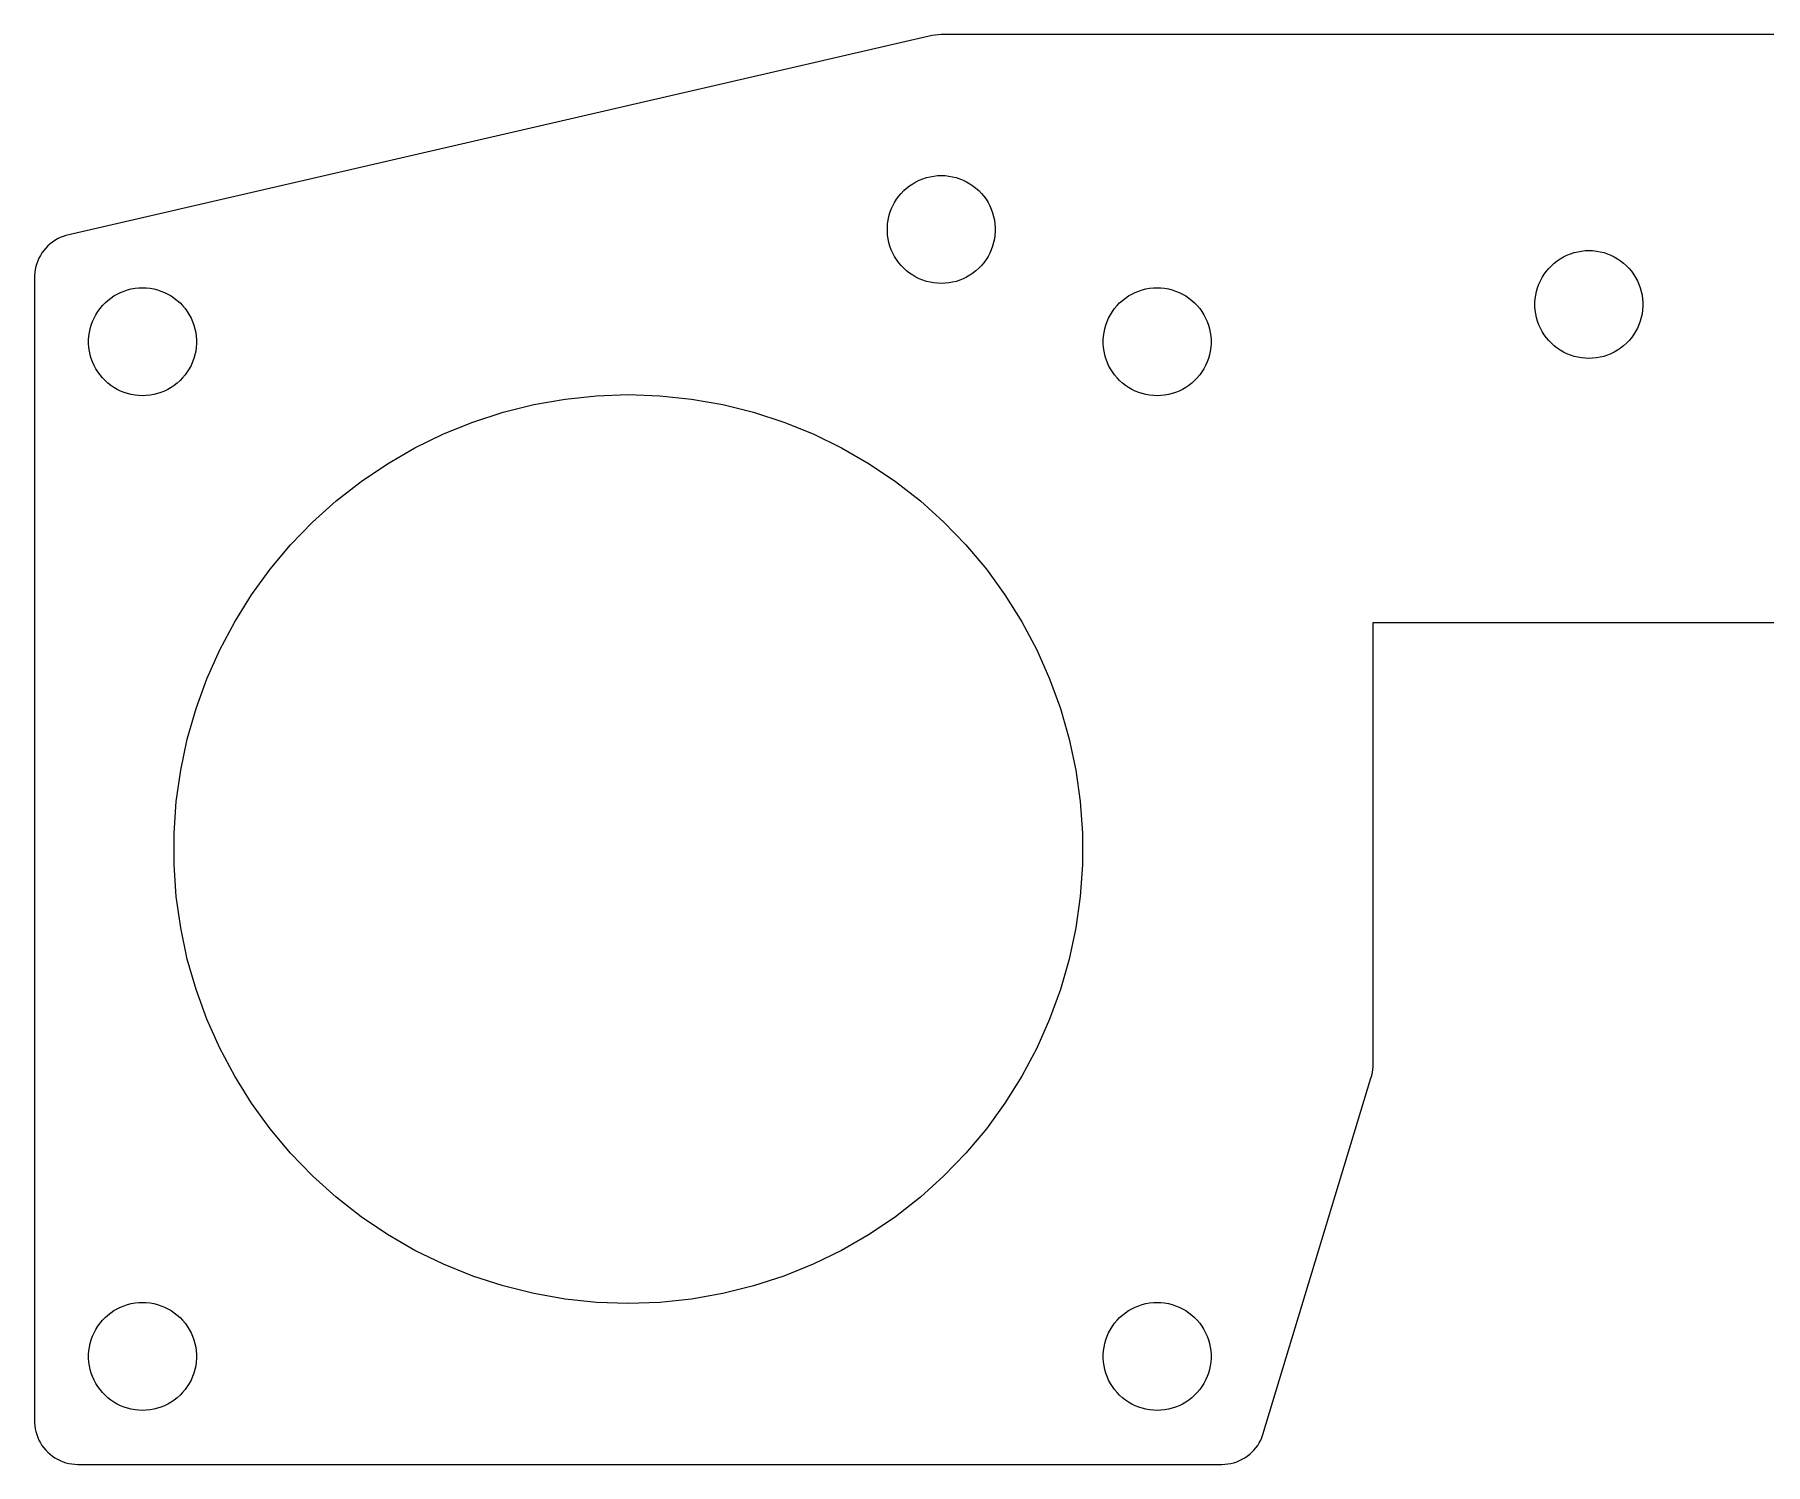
# Model space of a CAD drawing. Header units: metres. Extents: x 5 to 310, y 5 to 324.
# Drawn here: x 133 to 213.2, y 96 to 162.2 of the extents above; entities that cross this region are included whole.
import ezdxf

# ---------------------------------------------------------------- set-up
doc = ezdxf.new("R2010")
doc.units = ezdxf.units.M

msp = doc.modelspace()

# ---------------------------------------------------------------- linework, layer by layer
for p, q in [((174.584, 162.181), (134.584, 152.956)), ((174.722, 162.206), (174.584, 162.181)), ((174.86, 162.22), (174.722, 162.206)), ((175, 162.225), (174.86, 162.22)), ((217, 162.225), (175, 162.225)), ((173.983, 155.484), (174.145, 155.549)), ((174.145, 155.549), (174.311, 155.603)), ((174.311, 155.603), (174.48, 155.645)), ((174.48, 155.645), (174.652, 155.676)), ((174.652, 155.676), (174.826, 155.694)), ((174.826, 155.694), (175, 155.7)), ((175, 155.7), (175.174, 155.694)), ((175.174, 155.694), (175.348, 155.676)), ((175.348, 155.676), (175.52, 155.645)), ((175.52, 155.645), (175.689, 155.603)), ((175.689, 155.603), (175.855, 155.549)), ((175.855, 155.549), (176.017, 155.484)), ((172.927, 154.598), (173.03, 154.739)), ((173.03, 154.739), (173.142, 154.873)), ((173.142, 154.873), (173.263, 154.998)), ((173.263, 154.998), (173.393, 155.115)), ((173.393, 155.115), (173.531, 155.223)), ((173.531, 155.223), (173.675, 155.32)), ((173.675, 155.32), (173.826, 155.407)), ((173.826, 155.407), (173.983, 155.484)), ((176.017, 155.484), (176.174, 155.407)), ((176.174, 155.407), (176.325, 155.32)), ((176.325, 155.32), (176.469, 155.223)), ((176.469, 155.223), (176.607, 155.115)), ((176.607, 155.115), (176.737, 154.998)), ((176.737, 154.998), (176.858, 154.873)), ((176.858, 154.873), (176.97, 154.739)), ((176.97, 154.739), (177.073, 154.598)), ((172.574, 153.805), (172.622, 153.973)), ((172.622, 153.973), (172.682, 154.137)), ((172.682, 154.137), (172.753, 154.296)), ((172.753, 154.296), (172.835, 154.45)), ((172.835, 154.45), (172.927, 154.598)), ((177.073, 154.598), (177.165, 154.45)), ((177.165, 154.45), (177.247, 154.296)), ((177.247, 154.296), (177.318, 154.137)), ((177.318, 154.137), (177.378, 153.973)), ((177.378, 153.973), (177.426, 153.805)), ((172.502, 153.287), (172.514, 153.461)), ((172.502, 153.113), (172.502, 153.287)), ((172.514, 153.461), (172.538, 153.634)), ((172.538, 153.634), (172.574, 153.805)), ((177.426, 153.805), (177.462, 153.634)), ((177.462, 153.634), (177.486, 153.461)), ((177.486, 153.461), (177.498, 153.287)), ((177.498, 153.287), (177.498, 153.113)), ((133.514, 152.338), (133.424, 152.231)), ((133.611, 152.439), (133.514, 152.338)), ((133.714, 152.532), (133.611, 152.439)), ((133.824, 152.618), (133.714, 152.532)), ((133.94, 152.696), (133.824, 152.618)), ((134.061, 152.766), (133.94, 152.696)), ((134.187, 152.827), (134.061, 152.766)), ((134.316, 152.879), (134.187, 152.827)), ((134.449, 152.923), (134.316, 152.879)), ((134.584, 152.956), (134.449, 152.923)), ((172.514, 152.939), (172.502, 153.113)), ((172.538, 152.766), (172.514, 152.939)), ((172.574, 152.595), (172.538, 152.766)), ((172.622, 152.427), (172.574, 152.595)), ((172.682, 152.263), (172.622, 152.427)), ((177.378, 152.427), (177.318, 152.263)), ((177.426, 152.595), (177.378, 152.427)), ((177.462, 152.766), (177.426, 152.595)), ((177.486, 152.939), (177.462, 152.766)), ((177.498, 153.113), (177.486, 152.939)), ((133.098, 151.618), (133.059, 151.484)), ((133.146, 151.749), (133.098, 151.618)), ((133.202, 151.877), (133.146, 151.749)), ((133.268, 152), (133.202, 151.877)), ((133.342, 152.118), (133.268, 152)), ((133.424, 152.231), (133.342, 152.118)), ((172.753, 152.104), (172.682, 152.263)), ((172.835, 151.95), (172.753, 152.104)), ((172.927, 151.802), (172.835, 151.95)), ((173.03, 151.661), (172.927, 151.802)), ((173.142, 151.527), (173.03, 151.661)), ((176.97, 151.661), (176.858, 151.527)), ((177.073, 151.802), (176.97, 151.661)), ((177.165, 151.95), (177.073, 151.802)), ((177.247, 152.104), (177.165, 151.95)), ((177.318, 152.263), (177.247, 152.104)), ((203.263, 151.523), (203.393, 151.64)), ((203.393, 151.64), (203.531, 151.748)), ((203.531, 151.748), (203.675, 151.845)), ((203.675, 151.845), (203.826, 151.932)), ((203.826, 151.932), (203.983, 152.009)), ((203.983, 152.009), (204.145, 152.074)), ((204.145, 152.074), (204.311, 152.128)), ((204.311, 152.128), (204.48, 152.17)), ((204.48, 152.17), (204.652, 152.201)), ((204.652, 152.201), (204.826, 152.219)), ((204.826, 152.219), (205, 152.225)), ((205, 152.225), (205.174, 152.219)), ((205.174, 152.219), (205.348, 152.201)), ((205.348, 152.201), (205.52, 152.17)), ((205.52, 152.17), (205.689, 152.128)), ((205.689, 152.128), (205.855, 152.074)), ((205.855, 152.074), (206.017, 152.009)), ((206.017, 152.009), (206.174, 151.932)), ((206.174, 151.932), (206.325, 151.845)), ((206.325, 151.845), (206.469, 151.748)), ((206.469, 151.748), (206.607, 151.64)), ((206.607, 151.64), (206.737, 151.523)), ((133.011, 151.209), (133.001, 151.07)), ((133.001, 151.07), (133.001, 97.9302)), ((133.03, 151.347), (133.011, 151.209)), ((133.059, 151.484), (133.03, 151.347)), ((173.263, 151.402), (173.142, 151.527)), ((173.393, 151.285), (173.263, 151.402)), ((173.531, 151.177), (173.393, 151.285)), ((173.675, 151.08), (173.531, 151.177)), ((173.826, 150.993), (173.675, 151.08)), ((173.983, 150.916), (173.826, 150.993)), ((174.145, 150.851), (173.983, 150.916)), ((174.311, 150.797), (174.145, 150.851)), ((174.48, 150.755), (174.311, 150.797)), ((174.652, 150.724), (174.48, 150.755)), ((175.52, 150.755), (175.348, 150.724)), ((175.689, 150.797), (175.52, 150.755)), ((175.855, 150.851), (175.689, 150.797)), ((176.017, 150.916), (175.855, 150.851)), ((176.174, 150.993), (176.017, 150.916)), ((176.325, 151.08), (176.174, 150.993)), ((176.469, 151.177), (176.325, 151.08)), ((176.607, 151.285), (176.469, 151.177)), ((176.737, 151.402), (176.607, 151.285)), ((176.858, 151.527), (176.737, 151.402)), ((202.682, 150.662), (202.753, 150.821)), ((202.753, 150.821), (202.835, 150.975)), ((202.835, 150.975), (202.927, 151.123)), ((202.927, 151.123), (203.03, 151.264)), ((203.03, 151.264), (203.142, 151.398)), ((203.142, 151.398), (203.263, 151.523)), ((206.737, 151.523), (206.858, 151.398)), ((206.858, 151.398), (206.97, 151.264)), ((206.97, 151.264), (207.073, 151.123)), ((207.073, 151.123), (207.165, 150.975)), ((207.165, 150.975), (207.247, 150.821)), ((207.247, 150.821), (207.318, 150.662)), ((136.393, 149.915), (136.531, 150.023)), ((136.531, 150.023), (136.675, 150.12)), ((136.675, 150.12), (136.826, 150.207)), ((136.826, 150.207), (136.983, 150.284)), ((136.983, 150.284), (137.145, 150.349)), ((137.145, 150.349), (137.311, 150.403)), ((137.311, 150.403), (137.48, 150.445)), ((137.48, 150.445), (137.652, 150.476)), ((137.652, 150.476), (137.826, 150.494)), ((137.826, 150.494), (138, 150.5)), ((138, 150.5), (138.174, 150.494)), ((138.174, 150.494), (138.348, 150.476)), ((138.348, 150.476), (138.52, 150.445)), ((138.52, 150.445), (138.689, 150.403)), ((138.689, 150.403), (138.855, 150.349)), ((138.855, 150.349), (139.017, 150.284)), ((139.017, 150.284), (139.174, 150.207)), ((139.174, 150.207), (139.325, 150.12)), ((139.325, 150.12), (139.469, 150.023)), ((139.469, 150.023), (139.607, 149.915)), ((174.826, 150.706), (174.652, 150.724)), ((175, 150.7), (174.826, 150.706)), ((175.174, 150.706), (175, 150.7)), ((175.348, 150.724), (175.174, 150.706)), ((183.393, 149.915), (183.531, 150.023)), ((183.531, 150.023), (183.675, 150.12)), ((183.675, 150.12), (183.826, 150.207)), ((183.826, 150.207), (183.983, 150.284)), ((183.983, 150.284), (184.145, 150.349)), ((184.145, 150.349), (184.311, 150.403)), ((184.311, 150.403), (184.48, 150.445)), ((184.48, 150.445), (184.652, 150.476)), ((184.652, 150.476), (184.826, 150.494)), ((184.826, 150.494), (185, 150.5)), ((185, 150.5), (185.174, 150.494)), ((185.174, 150.494), (185.348, 150.476)), ((185.348, 150.476), (185.52, 150.445)), ((185.52, 150.445), (185.689, 150.403)), ((185.689, 150.403), (185.855, 150.349)), ((185.855, 150.349), (186.017, 150.284)), ((186.017, 150.284), (186.174, 150.207)), ((186.174, 150.207), (186.325, 150.12)), ((186.325, 150.12), (186.469, 150.023)), ((186.469, 150.023), (186.607, 149.915)), ((202.502, 149.812), (202.514, 149.986)), ((202.514, 149.986), (202.538, 150.159)), ((202.538, 150.159), (202.574, 150.33)), ((202.574, 150.33), (202.622, 150.498)), ((202.622, 150.498), (202.682, 150.662)), ((207.318, 150.662), (207.378, 150.498)), ((207.378, 150.498), (207.426, 150.33)), ((207.426, 150.33), (207.462, 150.159)), ((207.462, 150.159), (207.486, 149.986)), ((207.486, 149.986), (207.498, 149.812)), ((135.753, 149.096), (135.835, 149.25)), ((135.835, 149.25), (135.927, 149.398)), ((135.927, 149.398), (136.03, 149.539)), ((136.03, 149.539), (136.142, 149.673)), ((136.142, 149.673), (136.263, 149.798)), ((136.263, 149.798), (136.393, 149.915)), ((139.607, 149.915), (139.737, 149.798)), ((139.737, 149.798), (139.858, 149.673)), ((139.858, 149.673), (139.97, 149.539)), ((139.97, 149.539), (140.073, 149.398)), ((140.073, 149.398), (140.165, 149.25)), ((140.165, 149.25), (140.247, 149.096)), ((182.753, 149.096), (182.835, 149.25)), ((182.835, 149.25), (182.927, 149.398)), ((182.927, 149.398), (183.03, 149.539)), ((183.03, 149.539), (183.142, 149.673)), ((183.142, 149.673), (183.263, 149.798)), ((183.263, 149.798), (183.393, 149.915)), ((186.607, 149.915), (186.737, 149.798)), ((186.737, 149.798), (186.858, 149.673)), ((186.858, 149.673), (186.97, 149.539)), ((186.97, 149.539), (187.073, 149.398)), ((187.073, 149.398), (187.165, 149.25)), ((187.165, 149.25), (187.247, 149.096)), ((202.502, 149.638), (202.502, 149.812)), ((202.514, 149.464), (202.502, 149.638)), ((202.538, 149.291), (202.514, 149.464)), ((202.574, 149.12), (202.538, 149.291)), ((207.462, 149.291), (207.426, 149.12)), ((207.486, 149.464), (207.462, 149.291)), ((207.498, 149.638), (207.486, 149.464)), ((207.498, 149.812), (207.498, 149.638)), ((135.514, 148.261), (135.538, 148.434)), ((135.538, 148.434), (135.574, 148.605)), ((135.574, 148.605), (135.622, 148.773)), ((135.622, 148.773), (135.682, 148.937)), ((135.682, 148.937), (135.753, 149.096)), ((140.247, 149.096), (140.318, 148.937)), ((140.318, 148.937), (140.378, 148.773)), ((140.378, 148.773), (140.426, 148.605)), ((140.426, 148.605), (140.462, 148.434)), ((140.462, 148.434), (140.486, 148.261)), ((182.514, 148.261), (182.538, 148.434)), ((182.538, 148.434), (182.574, 148.605)), ((182.574, 148.605), (182.622, 148.773)), ((182.622, 148.773), (182.682, 148.937)), ((182.682, 148.937), (182.753, 149.096)), ((187.247, 149.096), (187.318, 148.937)), ((187.318, 148.937), (187.378, 148.773)), ((187.378, 148.773), (187.426, 148.605)), ((187.426, 148.605), (187.462, 148.434)), ((187.462, 148.434), (187.486, 148.261)), ((202.622, 148.952), (202.574, 149.12)), ((202.682, 148.788), (202.622, 148.952)), ((202.753, 148.629), (202.682, 148.788)), ((202.835, 148.475), (202.753, 148.629)), ((202.927, 148.327), (202.835, 148.475)), ((203.03, 148.186), (202.927, 148.327)), ((207.073, 148.327), (206.97, 148.186)), ((207.165, 148.475), (207.073, 148.327)), ((207.247, 148.629), (207.165, 148.475)), ((207.318, 148.788), (207.247, 148.629)), ((207.378, 148.952), (207.318, 148.788)), ((207.426, 149.12), (207.378, 148.952)), ((135.502, 148.087), (135.514, 148.261)), ((135.502, 147.913), (135.502, 148.087)), ((135.514, 147.739), (135.502, 147.913)), ((135.538, 147.566), (135.514, 147.739)), ((135.574, 147.395), (135.538, 147.566)), ((140.462, 147.566), (140.426, 147.395)), ((140.486, 147.739), (140.462, 147.566)), ((140.486, 148.261), (140.498, 148.087)), ((140.498, 147.913), (140.486, 147.739)), ((140.498, 148.087), (140.498, 147.913)), ((182.502, 148.087), (182.514, 148.261)), ((182.502, 147.913), (182.502, 148.087)), ((182.514, 147.739), (182.502, 147.913)), ((182.538, 147.566), (182.514, 147.739)), ((182.574, 147.395), (182.538, 147.566)), ((187.462, 147.566), (187.426, 147.395)), ((187.486, 147.739), (187.462, 147.566)), ((187.486, 148.261), (187.498, 148.087)), ((187.498, 147.913), (187.486, 147.739)), ((187.498, 148.087), (187.498, 147.913)), ((203.142, 148.052), (203.03, 148.186)), ((203.263, 147.927), (203.142, 148.052)), ((203.393, 147.81), (203.263, 147.927)), ((203.531, 147.702), (203.393, 147.81)), ((203.675, 147.605), (203.531, 147.702)), ((203.826, 147.518), (203.675, 147.605)), ((206.325, 147.605), (206.174, 147.518)), ((206.469, 147.702), (206.325, 147.605)), ((206.607, 147.81), (206.469, 147.702)), ((206.737, 147.927), (206.607, 147.81)), ((206.858, 148.052), (206.737, 147.927)), ((206.97, 148.186), (206.858, 148.052)), ((135.622, 147.227), (135.574, 147.395)), ((135.682, 147.063), (135.622, 147.227)), ((135.753, 146.904), (135.682, 147.063)), ((135.835, 146.75), (135.753, 146.904)), ((135.927, 146.602), (135.835, 146.75)), ((140.165, 146.75), (140.073, 146.602)), ((140.247, 146.904), (140.165, 146.75)), ((140.318, 147.063), (140.247, 146.904)), ((140.378, 147.227), (140.318, 147.063)), ((140.426, 147.395), (140.378, 147.227)), ((182.622, 147.227), (182.574, 147.395)), ((182.682, 147.063), (182.622, 147.227)), ((182.753, 146.904), (182.682, 147.063)), ((182.835, 146.75), (182.753, 146.904)), ((182.927, 146.602), (182.835, 146.75)), ((187.165, 146.75), (187.073, 146.602)), ((187.247, 146.904), (187.165, 146.75)), ((187.318, 147.063), (187.247, 146.904)), ((187.378, 147.227), (187.318, 147.063)), ((187.426, 147.395), (187.378, 147.227)), ((203.983, 147.441), (203.826, 147.518)), ((204.145, 147.376), (203.983, 147.441)), ((204.311, 147.322), (204.145, 147.376)), ((204.48, 147.28), (204.311, 147.322)), ((204.652, 147.249), (204.48, 147.28)), ((204.826, 147.231), (204.652, 147.249)), ((205, 147.225), (204.826, 147.231)), ((205.174, 147.231), (205, 147.225)), ((205.348, 147.249), (205.174, 147.231)), ((205.52, 147.28), (205.348, 147.249)), ((205.689, 147.322), (205.52, 147.28)), ((205.855, 147.376), (205.689, 147.322)), ((206.017, 147.441), (205.855, 147.376)), ((206.174, 147.518), (206.017, 147.441)), ((136.03, 146.461), (135.927, 146.602)), ((136.142, 146.327), (136.03, 146.461)), ((136.263, 146.202), (136.142, 146.327)), ((136.393, 146.085), (136.263, 146.202)), ((136.531, 145.977), (136.393, 146.085)), ((136.675, 145.88), (136.531, 145.977)), ((139.469, 145.977), (139.325, 145.88)), ((139.607, 146.085), (139.469, 145.977)), ((139.737, 146.202), (139.607, 146.085)), ((139.858, 146.327), (139.737, 146.202)), ((139.97, 146.461), (139.858, 146.327)), ((140.073, 146.602), (139.97, 146.461)), ((183.03, 146.461), (182.927, 146.602)), ((183.142, 146.327), (183.03, 146.461)), ((183.263, 146.202), (183.142, 146.327)), ((183.393, 146.085), (183.263, 146.202)), ((183.531, 145.977), (183.393, 146.085)), ((183.675, 145.88), (183.531, 145.977)), ((186.469, 145.977), (186.325, 145.88)), ((186.607, 146.085), (186.469, 145.977)), ((186.737, 146.202), (186.607, 146.085)), ((186.858, 146.327), (186.737, 146.202)), ((186.97, 146.461), (186.858, 146.327)), ((187.073, 146.602), (186.97, 146.461)), ((136.826, 145.793), (136.675, 145.88)), ((136.983, 145.716), (136.826, 145.793)), ((137.145, 145.651), (136.983, 145.716)), ((137.311, 145.597), (137.145, 145.651)), ((137.48, 145.555), (137.311, 145.597)), ((137.652, 145.524), (137.48, 145.555)), ((137.826, 145.506), (137.652, 145.524)), ((138, 145.5), (137.826, 145.506)), ((138.174, 145.506), (138, 145.5)), ((138.348, 145.524), (138.174, 145.506)), ((138.52, 145.555), (138.348, 145.524)), ((138.689, 145.597), (138.52, 145.555)), ((138.855, 145.651), (138.689, 145.597)), ((139.017, 145.716), (138.855, 145.651)), ((139.174, 145.793), (139.017, 145.716)), ((139.325, 145.88), (139.174, 145.793)), ((156.123, 145.09), (157.57, 145.345)), ((157.57, 145.345), (159.032, 145.499)), ((159.032, 145.499), (160.5, 145.55)), ((160.5, 145.55), (161.968, 145.499)), ((161.968, 145.499), (163.43, 145.345)), ((163.43, 145.345), (164.877, 145.09)), ((183.826, 145.793), (183.675, 145.88)), ((183.983, 145.716), (183.826, 145.793)), ((184.145, 145.651), (183.983, 145.716)), ((184.311, 145.597), (184.145, 145.651)), ((184.48, 145.555), (184.311, 145.597)), ((184.652, 145.524), (184.48, 145.555)), ((184.826, 145.506), (184.652, 145.524)), ((185, 145.5), (184.826, 145.506)), ((185.174, 145.506), (185, 145.5)), ((185.348, 145.524), (185.174, 145.506)), ((185.52, 145.555), (185.348, 145.524)), ((185.689, 145.597), (185.52, 145.555)), ((185.855, 145.651), (185.689, 145.597)), ((186.017, 145.716), (185.855, 145.651)), ((186.174, 145.793), (186.017, 145.716)), ((186.325, 145.88), (186.174, 145.793)), ((153.3, 144.281), (154.698, 144.735)), ((154.698, 144.735), (156.123, 145.09)), ((164.877, 145.09), (166.302, 144.735)), ((166.302, 144.735), (167.7, 144.281)), ((150.618, 143.086), (151.938, 143.73)), ((151.938, 143.73), (153.3, 144.281)), ((167.7, 144.281), (169.062, 143.73)), ((169.062, 143.73), (170.382, 143.086)), ((149.345, 142.351), (150.618, 143.086)), ((170.382, 143.086), (171.655, 142.351)), ((148.127, 141.53), (149.345, 142.351)), ((171.655, 142.351), (172.873, 141.53)), ((146.969, 140.625), (148.127, 141.53)), ((172.873, 141.53), (174.031, 140.625)), ((145.877, 139.642), (146.969, 140.625)), ((174.031, 140.625), (175.123, 139.642)), ((144.857, 138.585), (145.877, 139.642)), ((175.123, 139.642), (176.143, 138.585)), ((143.912, 137.46), (144.857, 138.585)), ((176.143, 138.585), (177.088, 137.46)), ((143.049, 136.271), (143.912, 137.46)), ((177.088, 137.46), (177.951, 136.271)), ((142.27, 135.025), (143.049, 136.271)), ((177.951, 136.271), (178.73, 135.025)), ((141.58, 133.728), (142.27, 135.025)), ((178.73, 135.025), (179.42, 133.728)), ((194.999, 114.43), (194.999, 135)), ((194.999, 135), (215.001, 135)), ((140.983, 132.385), (141.58, 133.728)), ((179.42, 133.728), (180.017, 132.385)), ((140.48, 131.005), (140.983, 132.385)), ((180.017, 132.385), (180.52, 131.005)), ((140.075, 129.592), (140.48, 131.005)), ((180.52, 131.005), (180.925, 129.592)), ((139.77, 128.155), (140.075, 129.592)), ((180.925, 129.592), (181.23, 128.155)), ((139.565, 126.7), (139.77, 128.155)), ((181.23, 128.155), (181.435, 126.7)), ((139.463, 125.235), (139.565, 126.7)), ((181.435, 126.7), (181.537, 125.235)), ((139.463, 123.765), (139.463, 125.235)), ((181.537, 125.235), (181.537, 123.765)), ((139.565, 122.3), (139.463, 123.765)), ((181.537, 123.765), (181.435, 122.3)), ((139.77, 120.845), (139.565, 122.3)), ((181.435, 122.3), (181.23, 120.845)), ((140.075, 119.408), (139.77, 120.845)), ((181.23, 120.845), (180.925, 119.408)), ((140.48, 117.995), (140.075, 119.408)), ((180.925, 119.408), (180.52, 117.995)), ((140.983, 116.615), (140.48, 117.995)), ((180.52, 117.995), (180.017, 116.615)), ((141.58, 115.272), (140.983, 116.615)), ((180.017, 116.615), (179.42, 115.272)), ((142.27, 113.975), (141.58, 115.272)), ((179.42, 115.272), (178.73, 113.975)), ((143.049, 112.729), (142.27, 113.975)), ((178.73, 113.975), (177.951, 112.729)), ((189.902, 97.382), (194.902, 113.882)), ((194.902, 113.882), (194.941, 114.016)), ((194.941, 114.016), (194.97, 114.153)), ((194.97, 114.153), (194.989, 114.291)), ((194.989, 114.291), (194.999, 114.43)), ((143.912, 111.54), (143.049, 112.729)), ((177.951, 112.729), (177.088, 111.54)), ((144.857, 110.415), (143.912, 111.54)), ((177.088, 111.54), (176.143, 110.415)), ((145.877, 109.358), (144.857, 110.415)), ((176.143, 110.415), (175.123, 109.358)), ((146.969, 108.375), (145.877, 109.358)), ((175.123, 109.358), (174.031, 108.375)), ((148.127, 107.47), (146.969, 108.375)), ((174.031, 108.375), (172.873, 107.47)), ((149.345, 106.649), (148.127, 107.47)), ((172.873, 107.47), (171.655, 106.649)), ((150.618, 105.914), (149.345, 106.649)), ((171.655, 106.649), (170.382, 105.914)), ((151.938, 105.27), (150.618, 105.914)), ((170.382, 105.914), (169.062, 105.27)), ((153.3, 104.719), (151.938, 105.27)), ((169.062, 105.27), (167.7, 104.719)), ((154.698, 104.265), (153.3, 104.719)), ((156.123, 103.91), (154.698, 104.265)), ((166.302, 104.265), (164.877, 103.91)), ((167.7, 104.719), (166.302, 104.265)), ((137.311, 103.403), (137.48, 103.445)), ((137.48, 103.445), (137.652, 103.476)), ((137.652, 103.476), (137.826, 103.494)), ((137.826, 103.494), (138, 103.5)), ((138, 103.5), (138.174, 103.494)), ((138.174, 103.494), (138.348, 103.476)), ((138.348, 103.476), (138.52, 103.445)), ((138.52, 103.445), (138.689, 103.403)), ((157.57, 103.655), (156.123, 103.91)), ((159.032, 103.501), (157.57, 103.655)), ((160.5, 103.45), (159.032, 103.501)), ((161.968, 103.501), (160.5, 103.45)), ((163.43, 103.655), (161.968, 103.501)), ((164.877, 103.91), (163.43, 103.655)), ((184.311, 103.403), (184.48, 103.445)), ((184.48, 103.445), (184.652, 103.476)), ((184.652, 103.476), (184.826, 103.494)), ((184.826, 103.494), (185, 103.5)), ((185, 103.5), (185.174, 103.494)), ((185.174, 103.494), (185.348, 103.476)), ((185.348, 103.476), (185.52, 103.445)), ((185.52, 103.445), (185.689, 103.403)), ((136.03, 102.539), (136.142, 102.673)), ((136.142, 102.673), (136.263, 102.798)), ((136.263, 102.798), (136.393, 102.915)), ((136.393, 102.915), (136.531, 103.023)), ((136.531, 103.023), (136.675, 103.12)), ((136.675, 103.12), (136.826, 103.207)), ((136.826, 103.207), (136.983, 103.284)), ((136.983, 103.284), (137.145, 103.349)), ((137.145, 103.349), (137.311, 103.403)), ((138.689, 103.403), (138.855, 103.349)), ((138.855, 103.349), (139.017, 103.284)), ((139.017, 103.284), (139.174, 103.207)), ((139.174, 103.207), (139.325, 103.12)), ((139.325, 103.12), (139.469, 103.023)), ((139.469, 103.023), (139.607, 102.915)), ((139.607, 102.915), (139.737, 102.798)), ((139.737, 102.798), (139.858, 102.673)), ((139.858, 102.673), (139.97, 102.539)), ((183.03, 102.539), (183.142, 102.673)), ((183.142, 102.673), (183.263, 102.798)), ((183.263, 102.798), (183.393, 102.915)), ((183.393, 102.915), (183.531, 103.023)), ((183.531, 103.023), (183.675, 103.12)), ((183.675, 103.12), (183.826, 103.207)), ((183.826, 103.207), (183.983, 103.284)), ((183.983, 103.284), (184.145, 103.349)), ((184.145, 103.349), (184.311, 103.403)), ((185.689, 103.403), (185.855, 103.349)), ((185.855, 103.349), (186.017, 103.284)), ((186.017, 103.284), (186.174, 103.207)), ((186.174, 103.207), (186.325, 103.12)), ((186.325, 103.12), (186.469, 103.023)), ((186.469, 103.023), (186.607, 102.915)), ((186.607, 102.915), (186.737, 102.798)), ((186.737, 102.798), (186.858, 102.673)), ((186.858, 102.673), (186.97, 102.539)), ((135.622, 101.773), (135.682, 101.937)), ((135.682, 101.937), (135.753, 102.096)), ((135.753, 102.096), (135.835, 102.25)), ((135.835, 102.25), (135.927, 102.398)), ((135.927, 102.398), (136.03, 102.539)), ((139.97, 102.539), (140.073, 102.398)), ((140.073, 102.398), (140.165, 102.25)), ((140.165, 102.25), (140.247, 102.096)), ((140.247, 102.096), (140.318, 101.937)), ((140.318, 101.937), (140.378, 101.773)), ((182.622, 101.773), (182.682, 101.937)), ((182.682, 101.937), (182.753, 102.096)), ((182.753, 102.096), (182.835, 102.25)), ((182.835, 102.25), (182.927, 102.398)), ((182.927, 102.398), (183.03, 102.539)), ((186.97, 102.539), (187.073, 102.398)), ((187.073, 102.398), (187.165, 102.25)), ((187.165, 102.25), (187.247, 102.096)), ((187.247, 102.096), (187.318, 101.937)), ((187.318, 101.937), (187.378, 101.773)), ((135.502, 101.087), (135.514, 101.261)), ((135.502, 100.913), (135.502, 101.087)), ((135.514, 101.261), (135.538, 101.434)), ((135.538, 101.434), (135.574, 101.605)), ((135.574, 101.605), (135.622, 101.773)), ((140.378, 101.773), (140.426, 101.605)), ((140.426, 101.605), (140.462, 101.434)), ((140.462, 101.434), (140.486, 101.261)), ((140.486, 101.261), (140.498, 101.087)), ((140.498, 101.087), (140.498, 100.913)), ((182.502, 101.087), (182.514, 101.261)), ((182.502, 100.913), (182.502, 101.087)), ((182.514, 101.261), (182.538, 101.434)), ((182.538, 101.434), (182.574, 101.605)), ((182.574, 101.605), (182.622, 101.773)), ((187.378, 101.773), (187.426, 101.605)), ((187.426, 101.605), (187.462, 101.434)), ((187.462, 101.434), (187.486, 101.261)), ((187.486, 101.261), (187.498, 101.087)), ((187.498, 101.087), (187.498, 100.913)), ((135.514, 100.739), (135.502, 100.913)), ((135.538, 100.566), (135.514, 100.739)), ((135.574, 100.395), (135.538, 100.566)), ((135.622, 100.227), (135.574, 100.395)), ((135.682, 100.063), (135.622, 100.227)), ((140.378, 100.227), (140.318, 100.063)), ((140.426, 100.395), (140.378, 100.227)), ((140.462, 100.566), (140.426, 100.395)), ((140.486, 100.739), (140.462, 100.566)), ((140.498, 100.913), (140.486, 100.739)), ((182.514, 100.739), (182.502, 100.913)), ((182.538, 100.566), (182.514, 100.739)), ((182.574, 100.395), (182.538, 100.566)), ((182.622, 100.227), (182.574, 100.395)), ((182.682, 100.063), (182.622, 100.227)), ((187.378, 100.227), (187.318, 100.063)), ((187.426, 100.395), (187.378, 100.227)), ((187.462, 100.566), (187.426, 100.395)), ((187.486, 100.739), (187.462, 100.566)), ((187.498, 100.913), (187.486, 100.739)), ((135.753, 99.9041), (135.682, 100.063)), ((135.835, 99.75), (135.753, 99.9041)), ((135.927, 99.602), (135.835, 99.75)), ((136.03, 99.4609), (135.927, 99.602)), ((136.142, 99.3272), (136.03, 99.4609)), ((139.97, 99.4609), (139.858, 99.3272)), ((140.073, 99.602), (139.97, 99.4609)), ((140.165, 99.75), (140.073, 99.602)), ((140.247, 99.9041), (140.165, 99.75)), ((140.318, 100.063), (140.247, 99.9041)), ((182.753, 99.9041), (182.682, 100.063)), ((182.835, 99.75), (182.753, 99.9041)), ((182.927, 99.602), (182.835, 99.75)), ((183.03, 99.4609), (182.927, 99.602)), ((183.142, 99.3272), (183.03, 99.4609)), ((186.97, 99.4609), (186.858, 99.3272)), ((187.073, 99.602), (186.97, 99.4609)), ((187.165, 99.75), (187.073, 99.602)), ((187.247, 99.9041), (187.165, 99.75)), ((187.318, 100.063), (187.247, 99.9041)), ((136.263, 99.2017), (136.142, 99.3272)), ((136.393, 99.0849), (136.263, 99.2017)), ((136.531, 98.9775), (136.393, 99.0849)), ((136.675, 98.8799), (136.531, 98.9775)), ((136.826, 98.7926), (136.675, 98.8799)), ((136.983, 98.7161), (136.826, 98.7926)), ((137.145, 98.6508), (136.983, 98.7161)), ((137.311, 98.5968), (137.145, 98.6508)), ((138.855, 98.6508), (138.689, 98.5968)), ((139.017, 98.7161), (138.855, 98.6508)), ((139.174, 98.7926), (139.017, 98.7161)), ((139.325, 98.8799), (139.174, 98.7926)), ((139.469, 98.9775), (139.325, 98.8799)), ((139.607, 99.0849), (139.469, 98.9775)), ((139.737, 99.2017), (139.607, 99.0849)), ((139.858, 99.3272), (139.737, 99.2017)), ((183.263, 99.2017), (183.142, 99.3272)), ((183.393, 99.0849), (183.263, 99.2017)), ((183.531, 98.9775), (183.393, 99.0849)), ((183.675, 98.8799), (183.531, 98.9775)), ((183.826, 98.7926), (183.675, 98.8799)), ((183.983, 98.7161), (183.826, 98.7926)), ((184.145, 98.6508), (183.983, 98.7161)), ((184.311, 98.5968), (184.145, 98.6508)), ((185.855, 98.6508), (185.689, 98.5968)), ((186.017, 98.7161), (185.855, 98.6508)), ((186.174, 98.7926), (186.017, 98.7161)), ((186.325, 98.8799), (186.174, 98.7926)), ((186.469, 98.9775), (186.325, 98.8799)), ((186.607, 99.0849), (186.469, 98.9775)), ((186.737, 99.2017), (186.607, 99.0849)), ((186.858, 99.3272), (186.737, 99.2017)), ((133.001, 97.9302), (133.011, 97.791)), ((137.48, 98.5546), (137.311, 98.5968)), ((137.652, 98.5243), (137.48, 98.5546)), ((137.826, 98.5061), (137.652, 98.5243)), ((138, 98.5), (137.826, 98.5061)), ((138.174, 98.5061), (138, 98.5)), ((138.348, 98.5243), (138.174, 98.5061)), ((138.52, 98.5546), (138.348, 98.5243)), ((138.689, 98.5968), (138.52, 98.5546)), ((184.48, 98.5546), (184.311, 98.5968)), ((184.652, 98.5243), (184.48, 98.5546)), ((184.826, 98.5061), (184.652, 98.5243)), ((185, 98.5), (184.826, 98.5061)), ((185.174, 98.5061), (185, 98.5)), ((185.348, 98.5243), (185.174, 98.5061)), ((185.52, 98.5546), (185.348, 98.5243)), ((185.689, 98.5968), (185.52, 98.5546)), ((133.011, 97.791), (133.03, 97.6527)), ((133.03, 97.6527), (133.059, 97.5162)), ((133.059, 97.5162), (133.098, 97.382)), ((133.098, 97.382), (133.146, 97.2508)), ((133.146, 97.2508), (133.202, 97.1233)), ((133.202, 97.1233), (133.268, 97)), ((189.732, 97), (189.798, 97.1233)), ((189.798, 97.1233), (189.854, 97.2508)), ((189.854, 97.2508), (189.902, 97.382)), ((133.268, 97), (133.342, 96.8816)), ((133.342, 96.8816), (133.424, 96.7687)), ((133.424, 96.7687), (133.514, 96.6617)), ((133.514, 96.6617), (133.611, 96.5613)), ((133.611, 96.5613), (133.714, 96.4679)), ((133.714, 96.4679), (133.824, 96.382)), ((133.824, 96.382), (133.94, 96.3039)), ((133.94, 96.3039), (134.061, 96.2341)), ((134.061, 96.2341), (134.187, 96.1729)), ((188.813, 96.1729), (188.939, 96.2341)), ((188.939, 96.2341), (189.06, 96.3039)), ((189.06, 96.3039), (189.176, 96.382)), ((189.176, 96.382), (189.286, 96.4679)), ((189.286, 96.4679), (189.389, 96.5613)), ((189.389, 96.5613), (189.486, 96.6617)), ((189.486, 96.6617), (189.576, 96.7687)), ((189.576, 96.7687), (189.658, 96.8816)), ((189.658, 96.8816), (189.732, 97)), ((134.187, 96.1729), (134.316, 96.1206)), ((134.316, 96.1206), (134.449, 96.0775)), ((134.449, 96.0775), (134.584, 96.0437)), ((134.584, 96.0437), (134.722, 96.0195)), ((134.722, 96.0195), (134.86, 96.0049)), ((134.86, 96.0049), (135, 96)), ((135, 96), (188, 96)), ((188, 96), (188.14, 96.0049)), ((188.14, 96.0049), (188.278, 96.0195)), ((188.278, 96.0195), (188.416, 96.0437)), ((188.416, 96.0437), (188.551, 96.0775)), ((188.551, 96.0775), (188.684, 96.1206)), ((188.684, 96.1206), (188.813, 96.1729))]:
    msp.add_line(p, q)

doc.saveas('drawing.dxf')
